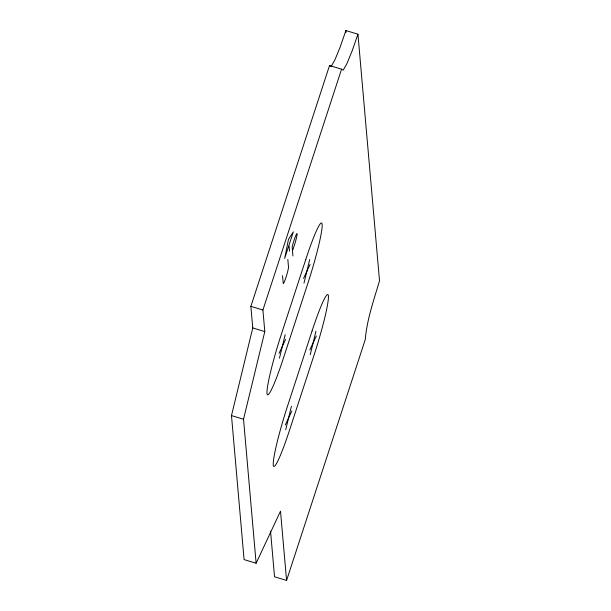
<?xml version="1.0" encoding="UTF-8"?>
<svg xmlns="http://www.w3.org/2000/svg" width="611" height="611" viewBox="0 0 611 611"><rect width="100%" height="100%" fill="white"/><g stroke="black" fill="none" stroke-linecap="round" stroke-linejoin="round"><path stroke-width="0.92" d="M270.543 531.219L274.53 576.784L286.574 580.45L280.51 511.147L256.124 563.25L244.079 559.584L231.485 415.579L252.755 327.931L250.869 306.34L329.535 65.522L341.58 69.18L343.145 70.181L346.804 63.88L352.005 51.255L357.947 34.216L345.902 30.55L339.96 47.589L334.759 60.222L331.101 66.515L329.535 65.522M256.124 563.25L243.529 419.245L264.8 331.59L262.913 310.006L341.58 69.18M279.456 358.183L285.169 334.652M303.973 283.145L309.685 259.614M285.719 429.762L291.432 406.231M310.235 354.724L315.948 331.193M288.69 246.08L284.657 258.43L288.484 239.291L293.333 231.859L288.995 245.141L289.522 251.22M292.799 250.052L294.38 245.217A9.745 0.886 -73.1 0 0 297.129 233.876A9.745 0.886 -73.1 0 0 293.975 240.612L293.524 241.994A4.743 0.428 -73.1 0 0 292.188 247.508L292.929 255.933M286.574 580.45L365.241 339.624C366.951 319.438 373.825 300.116 379.515 280.8L357.947 34.216M303.552 278.379L310.098 264.387M279.044 353.41L285.589 339.426M309.815 349.95L316.361 335.966M285.306 424.989L291.852 411.004M250.869 306.34L262.913 310.006M252.755 327.931L264.8 331.59M231.485 415.579L243.529 419.245M345.902 30.55L346.063 32.444M287.834 259.423L288.499 267.007A8.745 0.794 -73.1 0 1 286.032 277.18A8.745 0.794 -73.1 0 1 283.199 283.229L282.534 275.645M305.783 259.454L281.274 334.492A50.56 4.583 -73.1 0 0 266.992 393.316A50.56 4.583 -73.1 0 0 283.359 358.351L307.868 283.313A50.56 4.583 -73.1 0 0 322.15 224.481A50.56 4.583 -73.1 0 0 305.783 259.454M312.045 331.032L287.537 406.071A50.56 4.583 -73.1 0 0 273.254 464.895A50.56 4.583 -73.1 0 0 289.622 429.93L314.13 354.892A50.56 4.583 -73.1 0 0 328.413 296.06A50.56 4.583 -73.1 0 0 312.045 331.032"/></g></svg>
